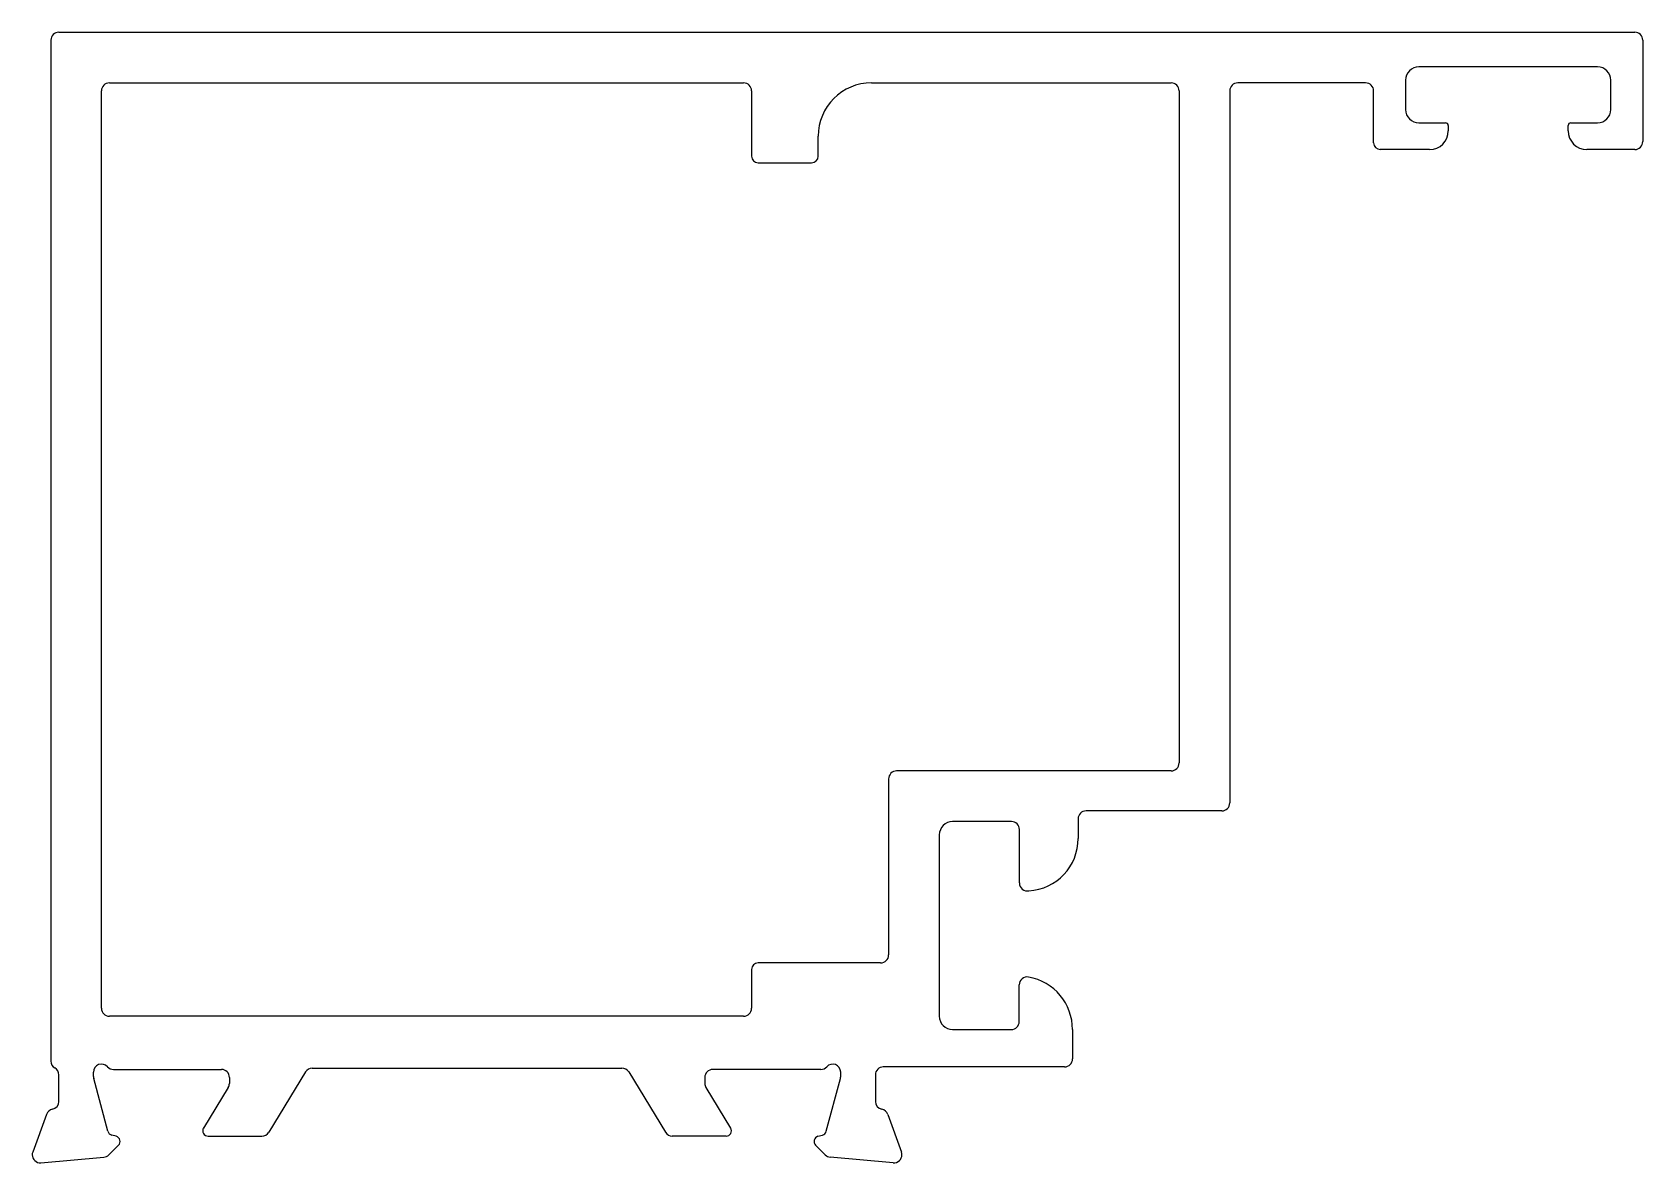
# Model space of a CAD drawing. Extents: x 496.1 to 556.5, y 708.8 to 751.2.
import ezdxf

# ---------------------------------------------------------------- set-up
doc = ezdxf.new("R2010")
doc.units = 0
doc.layers.get('0').update_dxf_attribs({"linetype": 'CONTINUOUS'})

msp = doc.modelspace()

# ---------------------------------------------------------------- linework, layer by layer
at = {"color": 0}
for p, q in [((496.781, 750.9), (496.781, 712.609)), ((497.081, 751.2), (556.221, 751.2)), ((556.521, 750.9), (556.521, 747.1)), ((554.821, 749.9), (548.121, 749.9)), ((498.677, 714.59), (498.677, 749)), ((498.977, 749.3), (522.777, 749.3)), ((523.077, 749), (523.077, 746.55)), ((527.577, 749.3), (538.821, 749.3)), ((539.121, 749), (539.121, 723.79)), ((541.021, 749), (541.021, 722.29)), ((546.121, 749.3), (541.321, 749.3)), ((546.421, 747.05), (546.421, 749)), ((547.621, 749.4), (547.621, 748.3)), ((555.321, 748.3), (555.321, 749.4)), ((548.121, 747.8), (549.121, 747.8)), ((549.221, 747.7), (549.221, 747.5)), ((553.721, 747.5), (553.721, 747.7)), ((553.821, 747.8), (554.821, 747.8)), ((525.577, 746.55), (525.577, 747.3)), ((548.521, 746.8), (546.671, 746.8)), ((556.221, 746.8), (554.421, 746.8)), ((523.327, 746.3), (525.327, 746.3)), ((533.129, 723.49), (528.521, 723.49)), ((538.821, 723.49), (533.129, 723.49)), ((528.221, 723.19), (528.221, 716.59)), ((535.329, 721.69), (535.329, 720.961)), ((540.721, 721.99), (535.629, 721.99)), ((530.121, 721.09), (530.121, 714.29)), ((532.829, 721.59), (530.621, 721.59)), ((533.129, 719.288), (533.129, 721.29)), ((527.921, 716.29), (523.327, 716.29)), ((523.077, 716.04), (523.077, 714.59)), ((533.121, 714.09), (533.121, 715.463)), ((522.777, 714.29), (498.977, 714.29)), ((530.621, 713.79), (532.821, 713.79)), ((535.121, 713.79), (535.121, 712.69)), ((497.081, 711.093), (497.081, 712.09)), ((498.381, 712.032), (498.381, 712.193)), ((499.128, 712.293), (503.181, 712.293)), ((503.481, 711.993), (503.481, 711.772)), ((506.337, 712.199), (504.956, 709.936)), ((506.593, 712.343), (518.21, 712.343)), ((518.466, 712.199), (519.847, 709.936)), ((521.321, 711.993), (521.321, 711.772)), ((525.674, 712.293), (521.621, 712.293)), ((526.421, 712.032), (526.421, 712.193)), ((527.721, 712.09), (527.721, 711.093)), ((534.821, 712.39), (528.021, 712.39)), ((498.923, 709.973), (498.391, 711.955)), ((503.437, 711.615), (502.511, 710.097)), ((521.365, 711.615), (522.292, 710.097)), ((525.88, 709.973), (526.411, 711.955)), ((496.613, 710.606), (496.099, 709.193)), ((528.19, 710.606), (528.704, 709.193)), ((499.233, 709.786), (499.064, 709.831)), ((502.681, 709.793), (504.699, 709.793)), ((522.121, 709.793), (520.103, 709.793)), ((525.569, 709.786), (525.739, 709.831)), ((496.407, 708.794), (498.773, 709.001)), ((498.959, 709.087), (499.323, 709.451)), ((525.844, 709.087), (525.48, 709.451)), ((528.395, 708.794), (526.03, 709.001))]:
    msp.add_line(p, q, dxfattribs=at)
for centre, radius, start, end in [((497.081, 750.9), 0.3, 90, 180), ((556.221, 750.9), 0.3, 0, 90), ((548.121, 749.4), 0.5, 90, 180), ((554.821, 749.4), 0.5, 360, 90), ((498.977, 749), 0.3, 90, 180), ((522.777, 749), 0.3, 0, 90), ((527.577, 747.3), 2, 90, 180), ((538.821, 749), 0.3, 0, 90), ((541.321, 749), 0.3, 90, 180), ((546.121, 749), 0.3, 0, 90), ((548.121, 748.3), 0.5, 180, 270), ((554.821, 748.3), 0.5, 270, 0), ((549.121, 747.7), 0.1, 360, 90), ((553.821, 747.7), 0.1, 90, 180), ((546.671, 747.05), 0.25, 180, 270), ((548.521, 747.5), 0.7, 270, 360), ((554.421, 747.5), 0.7, 180, 270), ((556.221, 747.1), 0.3, 270, 0), ((523.327, 746.55), 0.25, 180, 270), ((525.327, 746.55), 0.25, 270, 0), ((528.521, 723.19), 0.3, 90, 180), ((538.821, 723.79), 0.3, 270, 0), ((540.721, 722.29), 0.3, 270, 0), ((535.629, 721.69), 0.3, 90, 180), ((530.621, 721.09), 0.5, 90, 180), ((532.829, 721.29), 0.3, 0, 90), ((533.374, 720.945), 1.955, 273.17077, 0.47665), ((533.429, 719.288), 0.3, 179.98816, 280.17609), ((523.327, 716.04), 0.25, 90, 180), ((527.921, 716.59), 0.3, 270, 0), ((533.421, 715.463), 0.3, 79.83575, 180), ((533.121, 713.79), 2, 0, 79.83575), ((498.977, 714.59), 0.3, 180, 270), ((522.777, 714.59), 0.3, 270, 0), ((530.621, 714.29), 0.5, 180, 270), ((532.821, 714.09), 0.3, 270, 0), ((497.081, 712.609), 0.3, 180, 240), ((534.821, 712.69), 0.3, 270, 0), ((496.781, 712.09), 0.3, 0, 60), ((498.681, 712.193), 0.3, 41.81031, 180), ((498.681, 712.032), 0.3, 180, 195), ((499.128, 712.593), 0.3, 221.81031, 270), ((503.181, 711.993), 0.3, 0, 90), ((506.593, 712.043), 0.3, 90, 148.6), ((518.21, 712.043), 0.3, 31.4, 90), ((521.621, 711.993), 0.3, 90, 180), ((525.674, 712.593), 0.3, 270, 318.18969), ((526.121, 712.193), 0.3, 0, 138.18969), ((526.121, 712.032), 0.3, 345, 360), ((528.021, 712.09), 0.3, 90, 180), ((503.181, 711.772), 0.3, 328.60449, 0), ((521.621, 711.772), 0.3, 180, 211.39551), ((496.895, 710.504), 0.3, 100.90428, 160), ((496.781, 711.093), 0.3, 280.90428, 0), ((528.021, 711.093), 0.3, 180, 259.09572), ((527.908, 710.504), 0.3, 20, 79.09572), ((499.116, 710.024), 0.2, 195, 255), ((499.181, 709.593), 0.2, 315, 75), ((502.681, 709.993), 0.2, 148.60449, 270), ((504.699, 710.093), 0.3, 270, 328.6), ((520.103, 710.093), 0.3, 211.4, 270), ((522.121, 709.993), 0.2, 270, 31.39551), ((525.621, 709.593), 0.2, 105, 225), ((525.687, 710.024), 0.2, 285, 345), ((496.362, 709.096), 0.281, 159.71969, 180.66397), ((496.381, 709.093), 0.3, 180, 275), ((498.747, 709.3), 0.3, 275, 315), ((526.056, 709.3), 0.3, 225, 265), ((528.421, 709.093), 0.3, 265, 360), ((528.44, 709.096), 0.281, 359.33603, 20.28031)]:
    msp.add_arc(centre, radius, start, end, dxfattribs=at)

doc.saveas('drawing.dxf')
